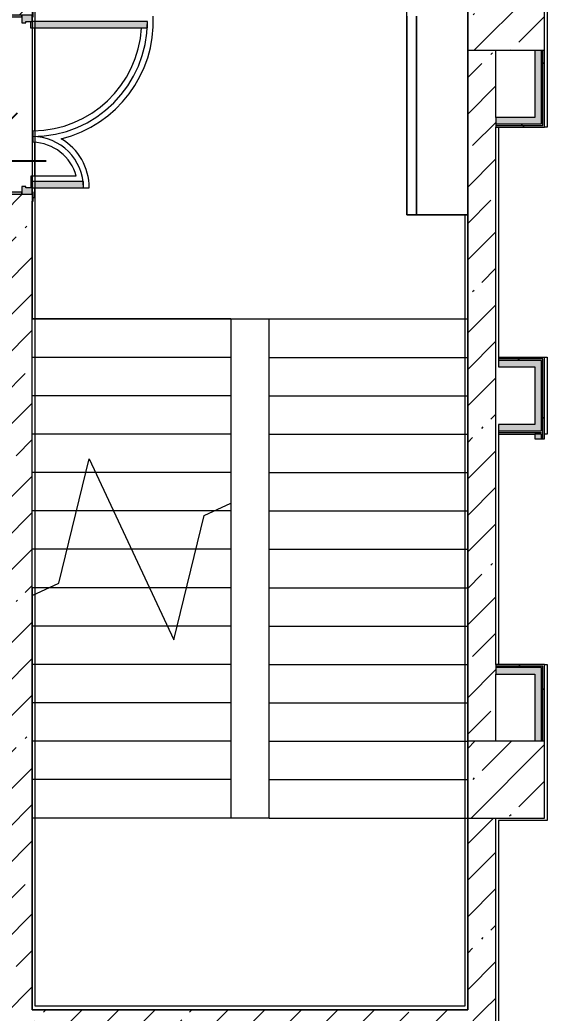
# Model space of a CAD drawing. Header units: millimetres. Extents: x -4029 to 232974, y -8553 to 104777.
# Drawn here: x 109750 to 113866, y 15175 to 22937 of the extents above; entities that cross this region are included whole.
import ezdxf

# ---------------------------------------------------------------- set-up
doc = ezdxf.new("R2010")
doc.units = ezdxf.units.MM
for name, color, linetype, lineweight in [('5.1) Перегародка WD6', 6, 'Continuous', 9), ('A-AREA-BNDY-1', 7, 'Continuous', 5), ('A-WALL', 7, 'Continuous', 9), ('A-WALL-4', 7, 'Continuous', 5), ('I-WALL-6', 7, 'Continuous', 5), ('S-COLS-2', 7, 'Continuous', 5), ('S-STRS-2', 7, 'Continuous', 5), ('S-STRS-MBND-2', 7, 'Continuous', 5)]:
    doc.layers.add(name, color=color, linetype=linetype, lineweight=lineweight)
for name, color, linetype, lineweight, true_color in [('A-DOOR-3', 7, 'Continuous', 5, 0xaaaaaa), ('A-DOOR-4', 7, 'Continuous', 5, 0xe2e2e2), ('A-DOOR-FRAM-3', 7, 'Continuous', 5, 0xe2e2e2), ('A-DOOR-FRAM-4', 7, 'Continuous', 5, 0xaaaaaa), ('A-FLOR-2', 7, 'Continuous', 5, 0xaaaaaa), ('I-WALL-4', 7, 'Continuous', 5, 0xe7e7e7)]:
    doc.layers.add(name, color=color, linetype=linetype, lineweight=lineweight, true_color=true_color)
doc.styles.add('ISOCPEUR_2', font='isocpeur.ttf', dxfattribs={"width": 0.9, "height": 1000})
doc.dimstyles.new('ISO-2_0_0_9К_Средний_округл2_2', dxfattribs={"dimscale": 304.8, "dimtxt": 995.981176, "dimasz": 2.46063, "dimexe": 1.968504, "dimexo": 0, "dimgap": 0, "dimtad": 1, "dimdec": 0, "dimrnd": 10, "dimzin": 0, "dimdsep": 46, "dimtxsty": 'ISOCPEUR_2', "dimblk1": 'OBLIQUE', "dimblk2": 'OBLIQUE', "dimsah": 1, "dimcen": 0.09, "dimdle": 1.968504, "dimazin": 0, "dimtfac": 1, "dimtdec": 4, "dimtix": 1, "dimtmove": 0, "dimatfit": 3, "dimfxl": 1, "dimtvp": 1, "dimtolj": 1, "dimtzin": 0, "dimarcsym": 2})
pattern_1 = [(45, (71086.4, 0), (-285.123, 285.123), []), (45, (71371.53, 0), (-285.123, 285.123), [504.031, -100.806, 16.764, -84.042])]
pattern_2 = [(45, (71086.4, 0), (-530.33, 530.33), []), (135, (71086.4, 0), (-530.33, -530.33), [])]

# ---------------------------------------------------------------- blocks, each defined once
blk = doc.blocks.new('BSC_Колонна _Прямоугольная - 600х600-V101-1_2_1_птичка')
at = {"layer": 'S-COLS-2'}
h = blk.add_hatch(dxfattribs=at)
h.set_pattern_fill('FP_158', color=256, style=0, pattern_type=2)
h.set_pattern_definition([(45, (-42460, -17000), (-285.123, 285.123), []), (45, (-42174.88, -17000), (-285.123, 285.123), [504.031, -100.806, 16.764, -84.042])])
h.paths.add_polyline_path([(-300, -300), (300, -300), (300, 300), (-300, 300), (-300, 265.8)])
for p, q in [((300, 300), (-300, 300)), ((-300, 300), (-300, -300)), ((300, -300), (300, 300)), ((-300, -300), (300, -300))]:
    blk.add_line(p, q, dxfattribs=at)
blk = doc.blocks.new('BSC_Колонна _Прямоугольная - 600х600-V102-1_2_1_птичка')
at = {"layer": 'S-COLS-2'}
h = blk.add_hatch(dxfattribs=at)
h.set_pattern_fill('FP_159', color=256, style=0, pattern_type=2)
h.set_pattern_definition([(45, (-42460, -23000), (-285.123, 285.123), []), (45, (-42174.88, -23000), (-285.123, 285.123), [504.031, -100.806, 16.764, -84.042])])
h.paths.add_polyline_path([(-300, -300), (300, -300), (300, 300), (-300, 300), (-300, -25)])
for p, q in [((300, 300), (-300, 300)), ((-300, 300), (-300, -300)), ((300, -300), (300, 300)), ((-300, -300), (300, -300))]:
    blk.add_line(p, q, dxfattribs=at)
blk = doc.blocks.new('110_Дверь_СКБ_2Ст - Д-1 Лестничная клетка EIS60-V140-1_2_1_птичка')
at = {"layer": 'A-DOOR-4'}
for points in [[(-587.5, 265.7), (-587.5, 1010), (-637.5, 1010), (-637.5, 110), (-587.5, 110)], [(662.5, 110), (662.5, 510), (612.5, 510), (612.5, 110), (659.7, 110)], [(712.5, -110), (712.5, 30), (697.5, 30), (697.5, -110)]]:
    blk.add_hatch(color=256, dxfattribs=at).paths.add_polyline_path(points)
h = blk.add_hatch(color=256, dxfattribs=at)
h.paths.add_polyline_path([(712.5, 98.9), (712.5, 110), (662.5, 110), (662.5, 60), (652.5, 60), (652.5, 30), (712.5, 30)])
h.paths.add_polyline_path([(-627.5, 50), (-627.5, 60), (-637.5, 60), (-637.5, 110), (-687.5, 110), (-687.5, 30), (-627.5, 30)])
at = {"layer": 'A-DOOR-FRAM-3'}
for points in [[(-672.5, 118), (-742.5, 118), (-742.5, 110), (-672.5, 110)], [(767.5, 118), (697.5, 118), (697.5, 110), (767.5, 110)], [(-672.5, -110), (-677.5, 30), (-687.5, 30), (-687.5, -110), (-677.5, -110)], [(-672.5, -110), (-742.5, -110), (-742.5, -118), (-672.5, -118)], [(767.5, -110), (697.5, -110), (697.5, -118), (767.5, -118)]]:
    blk.add_hatch(color=256, dxfattribs=at).paths.add_polyline_path(points)
at = {"layer": 'A-DOOR-3'}
for p, q in [((-637.5, 1010), (-637.5, 110)), ((-587.5, 1010), (-637.5, 1010)), ((-587.5, 110), (-587.5, 1010)), ((662.5, 510), (612.5, 510)), ((612.5, 510), (612.5, 110)), ((662.5, 110), (662.5, 510)), ((-637.5, 110), (-587.5, 110)), ((612.5, 110), (662.5, 110))]:
    blk.add_line(p, q, dxfattribs=at)
for centre, radius, start, end in [((-637.5, 110), 900, 0, 90), ((662.5, 110), 400, 90, 180)]:
    blk.add_arc(centre, radius, start, end, dxfattribs=at)
at = {"layer": 'A-DOOR-FRAM-4'}
for p, q in [((-672.5, 118), (-742.5, 118)), ((-742.5, 118), (-742.5, 110)), ((-742.5, 110), (-672.5, 110)), ((-637.5, 110), (-687.5, 110)), ((-687.5, 110), (-687.5, 30)), ((-672.5, 110), (-672.5, 118)), ((-637.5, 60), (-637.5, 110)), ((662.5, 110), (662.5, 60)), ((712.5, 110), (662.5, 110)), ((767.5, 118), (697.5, 118)), ((697.5, 118), (697.5, 110)), ((697.5, 110), (767.5, 110)), ((712.5, 30), (712.5, 110)), ((767.5, 110), (767.5, 118)), ((-687.5, 30), (-627.5, 30)), ((-672.5, 30), (-687.5, 30)), ((-687.5, 30), (-687.5, -110)), ((-672.5, -110), (-672.5, 30)), ((-627.5, 60), (-637.5, 60)), ((-627.5, 30), (-627.5, 60)), ((662.5, 60), (652.5, 60)), ((652.5, 60), (652.5, 30)), ((652.5, 30), (712.5, 30)), ((712.5, 30), (697.5, 30)), ((697.5, 30), (697.5, -110)), ((712.5, -110), (712.5, 30)), ((-672.5, -110), (-742.5, -110)), ((-742.5, -110), (-742.5, -118)), ((-742.5, -118), (-672.5, -118)), ((-687.5, -110), (-672.5, -110)), ((-672.5, -118), (-672.5, -110)), ((697.5, -110), (712.5, -110)), ((767.5, -110), (697.5, -110)), ((697.5, -110), (697.5, -118)), ((697.5, -118), (767.5, -118)), ((767.5, -118), (767.5, -110))]:
    blk.add_line(p, q, dxfattribs=at)
blk = doc.blocks.new('Зашивка приборов отопления6 - Зашивка приборов отопления-33276534-1_2_1_птичка')
at = {"layer": 'A-WALL-4'}
for p, q in [((75235, 535), (73684.6, 535)), ((73684.6, 535), (73684.6, 460)), ((73684.6, 460), (73684.6, 60)), ((73684.6, 460), (75235, 460)), ((75235, 460), (73685, 460)), ((73685, 460), (73685, 60))]:
    blk.add_line(p, q, dxfattribs=at)
blk = doc.blocks.new('_Oblique')
at = {"color": 0, "linetype": 'ByBlock', "lineweight": -2}
blk.add_line((-0.5, -0.5), (0.5, 0.5), dxfattribs=at)
blk = doc.blocks.new('DIMBLOCK61-1_2_1_птичка')
at = {"layer": '5.1) Перегародка WD6', "color": 0, "lineweight": -2, "transparency": 16777216}
for p, q in [((105296.4, 22366.8), (105296.4, 21236.4)), ((109356.4, 22366.8), (109356.4, 21236.4)), ((104696.4, 21836.4), (109956.4, 21836.4))]:
    blk.add_line(p, q, dxfattribs=at)
at = {"layer": 'Defpoints', "color": 0, "transparency": 16777216}
for p in [(105296.4, 22366.8), (109356.4, 22366.8), (109356.4, 21836.4)]:
    blk.add_point(p, dxfattribs=at)
at = {"layer": '5.1) Перегародка WD6', "color": 0, "lineweight": -2, "transparency": 16777216, "xscale": 750, "yscale": 750, "zscale": 750, "rotation": 180}
blk.add_blockref('_Oblique', (105296.4, 21836.4), dxfattribs=at)
at = {"layer": '5.1) Перегародка WD6', "color": 0, "lineweight": -2, "transparency": 16777216, "xscale": 750, "yscale": 750, "zscale": 750}
blk.add_blockref('_Oblique', (109356.4, 21836.4), dxfattribs=at)
at = {"layer": '5.1) Перегародка WD6', "color": 0, "transparency": 16777216, "insert": (107326.4, 22336.4), "char_height": 1000, "width": 3148.833, "attachment_point": 5, "style": 'ISOCPEUR_2'}
blk.add_mtext('\\A1;4060', dxfattribs=at)

msp = doc.modelspace()

# ---------------------------------------------------------------- hatches: boundary and pattern name
at = {"layer": 'I-WALL-4'}
for points in [[(113821.4062, 22125), (113821.4062, 22700), (113771.4062, 22700), (113771.4062, 22125)], [(113486.4062, 22125), (113771.4062, 22125), (113771.4062, 22175), (113466.4062, 22175), (113466.4062, 22125)], [(113771.4062, 20225), (113771.4062, 20275), (113487.4062, 20275), (113487.4062, 20225), (113700.1598, 20225)], [(113771.4062, 19725), (113771.4062, 19775), (113487.4062, 19775), (113487.4062, 19725)], [(113486.4062, 17825), (113771.4062, 17825), (113771.4062, 17875), (113466.4062, 17875), (113469.8437, 17825)], [(113821.4062, 17299.9998), (113821.4062, 17875), (113771.4062, 17875), (113771.4062, 17299.9998)]]:
    msp.add_hatch(color=256, dxfattribs=at).paths.add_polyline_path(points)
h = msp.add_hatch(color=256, dxfattribs=at)
h.paths.add_polyline_path([(113771.4062, 19662.5), (113821.4062, 19662.5), (113821.4062, 19700), (113771.4062, 19700)])
h.paths.add_polyline_path([(113821.4062, 19725), (113821.4062, 20275), (113771.4062, 20275), (113771.4062, 19725), (113812.0803, 19725)])
at = {"layer": 'I-WALL-6'}
h = msp.add_hatch(dxfattribs=at)
h.set_pattern_fill('FP_116', color=256, style=0, pattern_type=2)
h.set_pattern_definition(pattern_1)
h.paths.add_polyline_path([(109846.4062, 10449.9997), (109844.3204, 12125), (109626.4062, 12125), (109626.4062, 10449.9997)])
h.paths.add_polyline_path([(109846.4062, 13525), (109846.4062, 21575.2782), (109626.4062, 21575.2782), (109626.4062, 13525)])
h.paths.add_polyline_path([(109846.4062, 22975.2782), (109846.4062, 23420.2782), (109626.4062, 23420.2782), (109626.4062, 22975.2782), (109796.4062, 22975.2782)])
h = msp.add_hatch(dxfattribs=at)
h.set_pattern_fill('FP_116', color=256, style=0, pattern_type=2)
h.set_pattern_definition(pattern_1)
h.paths.add_polyline_path([(113246.4062, 17299.9998), (113466.4062, 17299.9998), (113466.4062, 22700), (113246.4062, 22700), (113246.4062, 17900)])
h = msp.add_hatch(dxfattribs=at)
h.set_pattern_fill('FP_213', color=256, style=0, pattern_type=2)
h.set_pattern_definition(pattern_2)
h.paths.add_polyline_path([(113833.9062, 22112.5), (113833.9062, 22700), (113821.4062, 22700), (113821.4062, 22112.5)])
h = msp.add_hatch(dxfattribs=at)
h.set_pattern_fill('FP_213', color=256, style=0, pattern_type=2)
h.set_pattern_definition(pattern_2)
h.paths.add_polyline_path([(113846.4062, 22100), (113846.4062, 22700), (113833.9062, 22700), (113833.9062, 22100)])
h = msp.add_hatch(dxfattribs=at)
h.set_pattern_fill('FP_213', color=256, style=0, pattern_type=2)
h.set_pattern_definition(pattern_2)
h.paths.add_polyline_path([(113821.1345, 22112.5), (113821.4062, 22112.5), (113821.4062, 22125), (113466.4062, 22125), (113466.4062, 22112.5), (113771.4062, 22112.5)])
h = msp.add_hatch(dxfattribs=at)
h.set_pattern_fill('FP_213', color=256, style=0, pattern_type=2)
h.set_pattern_definition(pattern_2)
h.paths.add_polyline_path([(113486.4062, 22100), (113833.9062, 22100), (113833.9062, 22112.5), (113466.4062, 22112.5), (113466.4062, 22100)])
h = msp.add_hatch(dxfattribs=at)
h.set_pattern_fill('FP_213', color=256, style=0, pattern_type=2)
h.set_pattern_definition(pattern_2)
h.paths.add_polyline_path([(113833.9062, 20287.5), (113833.6562, 20300), (113487.4062, 20300), (113487.4062, 20287.5), (113821.4062, 20287.5)])
h = msp.add_hatch(dxfattribs=at)
h.set_pattern_fill('FP_213', color=256, style=0, pattern_type=2)
h.set_pattern_definition(pattern_2)
h.paths.add_polyline_path([(113821.4062, 20275), (113821.4062, 20287.5), (113487.4062, 20287.5), (113487.4062, 20275), (113810.2568, 20275)])
h = msp.add_hatch(dxfattribs=at)
h.set_pattern_fill('FP_213', color=256, style=0, pattern_type=2)
h.set_pattern_definition(pattern_2)
h.paths.add_polyline_path([(113833.9062, 19662.5), (113833.9062, 20287.5), (113821.4062, 20287.5), (113821.4062, 19662.5)])
h = msp.add_hatch(dxfattribs=at)
h.set_pattern_fill('FP_213', color=256, style=0, pattern_type=2)
h.set_pattern_definition(pattern_2)
h.paths.add_polyline_path([(113846.4062, 19662.5), (113846.4062, 20300), (113833.9062, 20300), (113833.9062, 19662.5)])
h = msp.add_hatch(dxfattribs=at)
h.set_pattern_fill('FP_213', color=256, style=0, pattern_type=2)
h.set_pattern_definition(pattern_2)
h.paths.add_polyline_path([(113466.4062, 17887.5), (113833.9062, 17887.5), (113833.6403, 17900), (113466.4062, 17900)])
h = msp.add_hatch(dxfattribs=at)
h.set_pattern_fill('FP_213', color=256, style=0, pattern_type=2)
h.set_pattern_definition(pattern_2)
h.paths.add_polyline_path([(113466.4062, 17875), (113821.4062, 17875), (113821.1345, 17887.5), (113466.4062, 17887.5)])
h = msp.add_hatch(dxfattribs=at)
h.set_pattern_fill('FP_213', color=256, style=0, pattern_type=2)
h.set_pattern_definition(pattern_2)
h.paths.add_polyline_path([(113821.4062, 17299.9998), (113833.9062, 17299.9998), (113833.9062, 17887.5), (113821.4062, 17887.5), (113821.4062, 17825)])
h = msp.add_hatch(dxfattribs=at)
h.set_pattern_fill('FP_213', color=256, style=0, pattern_type=2)
h.set_pattern_definition(pattern_2)
h.paths.add_polyline_path([(113833.9062, 17299.9998), (113846.4062, 17299.9998), (113846.4062, 17899.9999), (113833.9062, 17900), (113833.9062, 17825)])
h = msp.add_hatch(dxfattribs=at)
h.set_pattern_fill('FP_116', color=256, style=0, pattern_type=2)
h.set_pattern_definition(pattern_1)
h.paths.add_polyline_path([(113466.4062, 15200), (113466.4062, 16699.9998), (113246.4062, 16699.9998), (113246.4062, 15200)])
h = msp.add_hatch(dxfattribs=at)
h.set_pattern_fill('FP_116', color=256, style=0, pattern_type=2)
h.set_pattern_definition(pattern_1)
h.paths.add_polyline_path([(109846.4062, 14980), (113466.4061, 14980), (113466.4062, 15200), (109846.4062, 15200)])

# ---------------------------------------------------------------- linework, layer by layer
at = {"layer": 'A-AREA-BNDY-1', "flags": 128}
msp.add_lwpolyline([(112771.4062, 23379), (109867.4062, 23379), (109867.4062, 15231), (113225.4062, 15231), (113225.4062, 21414.5649), (112846.4062, 21414.5649), (112771.4062, 21414.5649), (112771.4062, 22975)], close=True, dxfattribs=at)
at = {"layer": 'A-FLOR-2'}
for p, q in [((113866.4062, 23320), (113866.4062, 22100)), ((109832.2952, 22925.2782), (109832.2952, 22875.2782)), ((109832.2952, 22875.2782), (109846.4062, 22875.2782)), ((109846.4062, 22875.2782), (109846.4062, 21715.2782)), ((109866.4062, 22071.214), (109866.4062, 22875.2782)), ((109852.2952, 22070.2985), (109852.2952, 21980.2294)), ((113486.4062, 22100), (113486.4062, 20300.5)), ((113866.4062, 22100), (113846.4062, 22100)), ((109866.4062, 21715.2782), (109866.4062, 21978.6809)), ((110189.8083, 21715.2782), (109835.2952, 21715.2782)), ((109835.2952, 21715.2782), (109835.2952, 21625.2782)), ((109866.4062, 21550.2782), (109866.4062, 21625.2782)), ((110246.4062, 21625.2782), (110291.4062, 21625.2782)), ((109854.4062, 21550.2782), (109866.4062, 21550.2782)), ((113486.4062, 20300.5), (113866.4062, 20300.5)), ((113866.4062, 20300.5), (113866.4062, 19700.5)), ((113486.4062, 19700.5), (113486.4062, 17900)), ((113866.4062, 19700.5), (113845.6462, 19700.5)), ((113846.4062, 17900), (113866.4062, 17900)), ((113866.4062, 17900), (113866.4062, 16679.9998)), ((113866.4062, 16679.9998), (113486.4062, 16679.9998)), ((113486.4062, 16679.9998), (113486.4062, 15102.4572))]:
    msp.add_line(p, q, dxfattribs=at)
for centre, radius, start, end in [((109846.4062, 22925.2782), 945, 283.90489112, 2.42594296), ((109846.4062, 22925.2782), 855, 270.39463815, 356.6474569), ((109846.4062, 21625.2782), 355, 14.68597263, 89.0494974), ((109846.4062, 21625.2782), 445, 0, 59.31464207)]:
    msp.add_arc(centre, radius, start, end, dxfattribs=at)
at = {"layer": 'A-WALL'}
for p, q in [((113821.4062, 22125), (113821.4062, 22700)), ((113833.9062, 22112.5), (113833.9062, 22700)), ((113466.4062, 22175), (113466.4062, 22100)), ((113466.4062, 22125), (113821.4062, 22125)), ((113466.4062, 22112.5), (113833.9062, 22112.5)), ((113833.9062, 20287.5), (113487.4062, 20287.5)), ((113821.4062, 20275), (113487.4062, 20275)), ((113821.4062, 19725), (113821.4062, 20275)), ((113833.9062, 19662.5), (113833.9062, 20287.5)), ((113487.4062, 19725), (113821.4062, 19725)), ((113487.4062, 19712.5), (113821.4062, 19712.5)), ((113821.4062, 19700), (113771.4062, 19700)), ((113821.4062, 19662.5), (113821.4062, 19700)), ((113466.4062, 17900), (113466.4062, 17825)), ((113833.9062, 17887.5), (113466.4062, 17887.5)), ((113821.4062, 17875), (113466.4062, 17875)), ((113821.4062, 17299.9998), (113821.4062, 17875)), ((113833.9062, 17299.9998), (113833.9062, 17887.5))]:
    msp.add_line(p, q, dxfattribs=at)
at = {"layer": 'I-WALL-6'}
for p, q in [((113246.4062, 22700), (113246.4062, 17299.9998)), ((113466.4062, 22175), (113466.4062, 22700)), ((113771.4062, 22700), (113771.4062, 22175)), ((113846.4062, 22100), (113846.4062, 22700)), ((113771.4062, 22175), (113466.4062, 22175)), ((113466.4062, 17900), (113466.4062, 22100)), ((113466.4062, 22100), (113846.4062, 22100)), ((109846.4062, 15200), (109846.4062, 21520.2782)), ((113846.4062, 20300), (113487.4062, 20300)), ((113487.4062, 20300), (113487.4062, 20225)), ((113846.4062, 19662.5), (113846.4062, 20300)), ((113487.4062, 20225), (113771.4062, 20225)), ((113771.4062, 20225), (113771.4062, 19775)), ((113771.4062, 19775), (113487.4062, 19775)), ((113487.4062, 19775), (113487.4062, 19700)), ((113487.4062, 19700), (113771.4062, 19700)), ((113771.4062, 19700), (113771.4062, 19662.5)), ((113771.4062, 19662.5), (113846.4062, 19662.5)), ((113846.4062, 17900), (113466.4062, 17900)), ((113846.4062, 17299.9998), (113846.4062, 17900)), ((113466.4062, 17299.9998), (113466.4062, 17825)), ((113466.4062, 17825), (113771.4062, 17825)), ((113771.4062, 17825), (113771.4062, 17299.9998)), ((113246.4062, 16699.9998), (113246.4062, 15200)), ((113466.4062, 12299.9999), (113466.4062, 16699.9998)), ((113246.4062, 15200), (109846.4062, 15200))]:
    msp.add_line(p, q, dxfattribs=at)
at = {"layer": 'S-STRS-2'}
for p, q in [((111396.4062, 20600), (109846.4062, 20600)), ((111396.4062, 20600), (109846.4062, 20600)), ((111396.4062, 20600), (111396.4062, 20300)), ((111396.4062, 20300), (109846.4062, 20300)), ((111396.4062, 20300), (109846.4062, 20300)), ((111396.4062, 20300), (111396.4062, 20000)), ((111396.4062, 20000), (109846.4062, 20000)), ((111396.4062, 20000), (109846.4062, 20000)), ((111396.4062, 20000), (111396.4062, 19700)), ((111396.4062, 19700), (109846.4062, 19700)), ((111396.4062, 19700), (109846.4062, 19700)), ((111396.4062, 19700), (111396.4062, 19400)), ((110264.9755, 19400), (109846.4062, 19400)), ((110264.9755, 19400), (109846.4062, 19400)), ((111396.4062, 19400), (110341.6217, 19400)), ((111396.4062, 19400), (110341.6217, 19400)), ((111396.4062, 19400), (111396.4062, 19161.3884)), ((110192.0663, 19100), (109846.4062, 19100)), ((110192.0663, 19100), (109846.4062, 19100)), ((111264.7583, 19100), (110481.5139, 19100)), ((111264.7583, 19100), (110481.5139, 19100)), ((110119.1571, 18800), (109846.4062, 18800)), ((110119.1571, 18800), (109846.4062, 18800)), ((111123.6554, 18800), (110621.4062, 18800)), ((111123.6554, 18800), (110621.4062, 18800)), ((109846.4062, 18500), (109846.4062, 18438.6116)), ((109978.0542, 18500), (109846.4062, 18500)), ((109978.0542, 18500), (109846.4062, 18500)), ((111050.7462, 18500), (110761.2985, 18500)), ((111050.7462, 18500), (110761.2985, 18500)), ((110977.8369, 18200), (110901.1908, 18200)), ((110977.8369, 18200), (110901.1908, 18200))]:
    msp.add_line(p, q, dxfattribs=at)
at = {"layer": 'S-STRS-MBND-2'}
for p, q in [((109846.4062, 23400), (109846.4062, 20600)), ((113246.4062, 20600), (113246.4062, 23400)), ((109846.4062, 20600), (111696.4062, 20600)), ((111696.4062, 20600), (113246.4062, 20600)), ((111696.4062, 16700), (111696.4062, 20600)), ((111696.4062, 20600), (113246.4062, 20600)), ((113246.4062, 16700), (113246.4062, 20600)), ((111696.4062, 20300), (113246.4062, 20300)), ((111696.4062, 20300), (113246.4062, 20300)), ((111696.4062, 20000), (113246.4062, 20000)), ((111696.4062, 20000), (113246.4062, 20000)), ((111696.4062, 19700), (113246.4062, 19700)), ((111696.4062, 19700), (113246.4062, 19700)), ((110054.9639, 18535.8636), (110291.2357, 19508.053)), ((110291.2357, 19508.053), (110951.5768, 18091.947)), ((110341.6217, 19400), (110264.9755, 19400)), ((110341.6217, 19400), (110264.9755, 19400)), ((111696.4062, 19400), (113246.4062, 19400)), ((111696.4062, 19400), (113246.4062, 19400)), ((110481.5139, 19100), (110192.0663, 19100)), ((110481.5139, 19100), (110192.0663, 19100)), ((111187.8486, 19064.1364), (111396.4062, 19161.3884)), ((111396.4062, 19100), (111264.7583, 19100)), ((111396.4062, 19100), (111264.7583, 19100)), ((111396.4062, 19161.3884), (111396.4062, 16700)), ((111696.4062, 19100), (113246.4062, 19100)), ((111696.4062, 19100), (113246.4062, 19100)), ((110951.5768, 18091.947), (111187.8486, 19064.1364)), ((110621.4062, 18800), (110119.1571, 18800)), ((110621.4062, 18800), (110119.1571, 18800)), ((111396.4062, 18800), (111123.6554, 18800)), ((111396.4062, 18800), (111123.6554, 18800)), ((111696.4062, 18800), (113246.4062, 18800)), ((111696.4062, 18800), (113246.4062, 18800)), ((109846.4062, 18438.6116), (110054.9639, 18535.8636)), ((110761.2985, 18500), (109978.0542, 18500)), ((110761.2985, 18500), (109978.0542, 18500)), ((111396.4062, 18500), (111050.7462, 18500)), ((111396.4062, 18500), (111050.7462, 18500)), ((111696.4062, 18500), (113246.4062, 18500)), ((111696.4062, 18500), (113246.4062, 18500)), ((109846.4062, 18438.6116), (109846.4062, 16700)), ((110901.1908, 18200), (109846.4062, 18200)), ((110901.1908, 18200), (109846.4062, 18200)), ((111396.4062, 18200), (110977.8369, 18200)), ((111396.4062, 18200), (110977.8369, 18200)), ((111696.4062, 18200), (113246.4062, 18200)), ((111696.4062, 18200), (113246.4062, 18200)), ((111396.4062, 17900), (109846.4062, 17900)), ((111396.4062, 17900), (109846.4062, 17900)), ((111696.4062, 17900), (113246.4062, 17900)), ((111696.4062, 17900), (113246.4062, 17900)), ((111396.4062, 17600), (109846.4062, 17600)), ((111396.4062, 17600), (109846.4062, 17600)), ((111696.4062, 17600), (113246.4062, 17600)), ((111696.4062, 17600), (113246.4062, 17600)), ((111396.4062, 17300), (109846.4062, 17300)), ((111396.4062, 17300), (109846.4062, 17300)), ((111696.4062, 17300), (113246.4062, 17300)), ((111696.4062, 17300), (113246.4062, 17300)), ((111396.4062, 17000), (109846.4062, 17000)), ((111396.4062, 17000), (109846.4062, 17000)), ((111696.4062, 17000), (113246.4062, 17000)), ((111696.4062, 17000), (113246.4062, 17000)), ((109846.4062, 16700), (109846.4062, 15200)), ((111396.4062, 16700), (109846.4062, 16700)), ((111396.4062, 16700), (109846.4062, 16700)), ((111696.4062, 16700), (111396.4062, 16700)), ((111696.4062, 16700), (113246.4062, 16700)), ((111696.4062, 16700), (113246.4062, 16700)), ((113246.4062, 15200), (113246.4062, 16700)), ((109846.4062, 15200), (113246.4062, 15200))]:
    msp.add_line(p, q, dxfattribs=at)

# ---------------------------------------------------------------- block references
at = {"layer": 'A-DOOR-3', "rotation": 269.9999999999999}
msp.add_blockref('110_Дверь_СКБ_2Ст - Д-1 Лестничная клетка EIS60-V140-1_2_1_птичка', (109736.4062, 22287.7782), dxfattribs=at)
at = {"layer": 'A-WALL-4', "rotation": 89.9999999999998}
msp.add_blockref('Зашивка приборов отопления6 - Зашивка приборов отопления-33276534-1_2_1_птичка', (113306.4062, -52270), dxfattribs=at)
at = {"layer": 'S-COLS-2'}
for name, p in [('BSC_Колонна _Прямоугольная - 600х600-V102-1_2_1_птичка', (113546.4062, 23000)), ('BSC_Колонна _Прямоугольная - 600х600-V101-1_2_1_птичка', (113546.4062, 16999.9998))]:
    msp.add_blockref(name, p, dxfattribs=at)

# ---------------------------------------------------------------- dimensions: what is measured, and where the dimension line sits
at = {"layer": '5.1) Перегародка WD6', "color": 18, "true_color": 0x000000}
dim = msp.add_linear_dim(base=(109356.4062, 21836.4356), p1=(105296.4062, 22366.7657), p2=(109356.4062, 22366.7657), dimstyle='ISO-2_0_0_9К_Средний_округл2_2', override={"dimpost": '<>', "dimfxl": 4060}, dxfattribs=at)
dim.commit()
dim.dimension.update_dxf_attribs({"geometry": 'DIMBLOCK61-1_2_1_птичка', "text_midpoint": (107326.4062, 22336.4356)})

doc.saveas('drawing.dxf')
